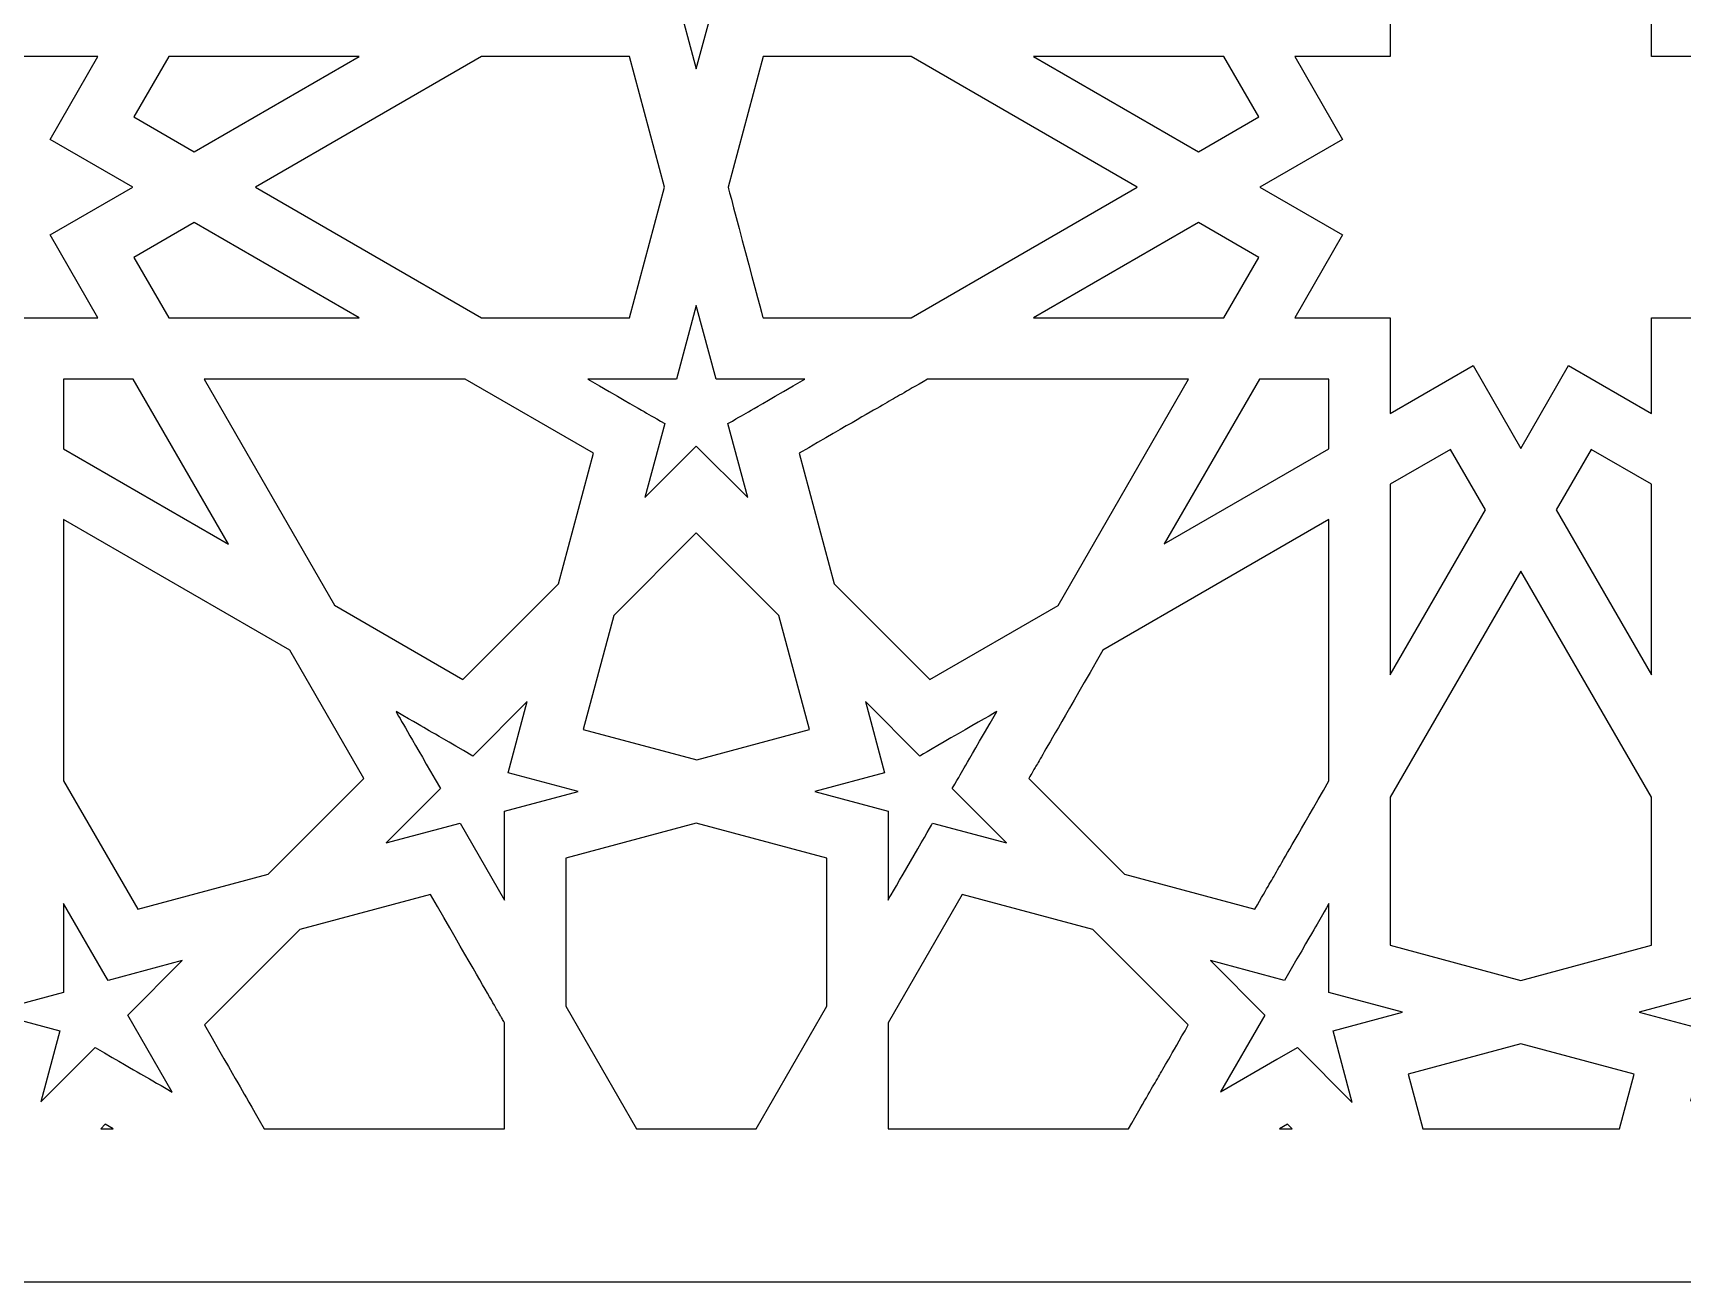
# Model space of a CAD drawing. Header units: millimetres. Extents: x -64 to 64, y -64 to 64.
# Drawn here: x -16.69 to 24.85, y -63.5 to -32.05 of the extents above; entities that cross this region are included whole.
import ezdxf

# ---------------------------------------------------------------- set-up
doc = ezdxf.new("R2010")
doc.units = ezdxf.units.MM
doc.header["$MEASUREMENT"] = 0
doc.layers.add('layer 1', color=7, linetype='Continuous')

msp = doc.modelspace()

# ---------------------------------------------------------------- linework, layer by layer
at = {"layer": 'layer 1', "color": 250}
for points, knots in [([(63.5, 63.5004), (63.5, 63.5004), (-63.5, 63.5004), (-63.5, 63.5004), (-63.5, 63.5004), (-63.5, 63.5004), (-63.5, -63.5), (-63.5, -63.5), (-63.5, -63.5), (-63.5, -63.5), (63.5, -63.5), (63.5, -63.5), (63.5, -63.5), (63.5, -57.5078), (63.5, 58.6684), (63.5, 63.5004)], [0, 0, 0, 0, 0.2, 0.2, 0.2, 0.2, 0.4, 0.4, 0.4, 0.4, 0.6, 0.6, 0.6, 0.6, 1, 1, 1, 1]), ([(-0.7715, -29.9825), (-0.7715, -29.9825), (-1.2693, -28.1379), (-1.2693, -28.1379), (-1.2693, -28.1379), (-1.2693, -28.1379), (0.0155, -29.4192), (0.0155, -29.4192), (0.0155, -29.4192), (0.0155, -29.4192), (1.3159, -28.1189), (1.3159, -28.1189), (1.3159, -28.1189), (1.3159, -28.1189), (0.8181, -29.9825), (0.8181, -29.9825), (0.8181, -29.9825), (1.4721, -30.359), (1.0781, -30.1315), (2.7552, -31.1016), (2.7552, -31.1016), (2.7552, -31.1016), (0.5172, -31.1016), (0.5172, -31.1016), (0.5172, -31.1016), (0.5172, -31.1016), (0.0194, -32.9499), (0.0194, -32.9499), (0.0194, -32.9499), (0.0194, -32.9499), (-0.4748, -31.1016), (-0.4748, -31.1016), (-0.4748, -31.1016), (-0.4748, -31.1016), (-2.7129, -31.1016), (-2.7129, -31.1016), (-2.7129, -31.1016), (-1.0336, -30.1304), (-1.428, -30.3572), (-0.7715, -29.9825)], [0, 0, 0, 0, 0.0909091, 0.0909091, 0.0909091, 0.0909091, 0.1818182, 0.1818182, 0.1818182, 0.1818182, 0.2727273, 0.2727273, 0.2727273, 0.2727273, 0.3636364, 0.3636364, 0.3636364, 0.3636364, 0.4545455, 0.4545455, 0.4545455, 0.4545455, 0.5454545, 0.5454545, 0.5454545, 0.5454545, 0.6363636, 0.6363636, 0.6363636, 0.6363636, 0.7272727, 0.7272727, 0.7272727, 0.7272727, 0.8181818, 0.8181818, 0.8181818, 0.8181818, 1, 1, 1, 1]), ([(-19.5449, -40.4245), (-19.5449, -40.4245), (-20.7486, -42.5118), (-20.7486, -42.5118), (-20.7486, -42.5118), (-20.7486, -42.5118), (-21.9527, -40.4245), (-21.9527, -40.4245), (-21.9527, -40.4245), (-21.9527, -40.4245), (-24.0362, -41.6282), (-24.0362, -41.6282), (-24.0362, -41.6282), (-24.0362, -41.6282), (-24.0362, -39.2243), (-24.0362, -39.2243), (-24.0362, -39.2243), (-24.0362, -39.2243), (-26.4442, -39.2243), (-26.4442, -39.2243), (-26.4442, -39.2243), (-26.4442, -39.2243), (-25.2402, -37.1366), (-25.2402, -37.1366), (-25.2402, -37.1366), (-25.2402, -37.1366), (-27.324, -35.9329), (-27.324, -35.9329), (-27.324, -35.9329), (-27.324, -35.9329), (-25.2402, -34.7289), (-25.2402, -34.7289), (-25.2402, -34.7289), (-25.2402, -34.7289), (-26.4442, -32.645), (-26.4442, -32.645), (-26.4442, -32.645), (-26.4442, -32.645), (-24.0362, -32.645), (-24.0362, -32.645), (-24.0362, -32.645), (-24.0362, -32.645), (-24.0362, -30.2373), (-24.0362, -30.2373), (-24.0362, -30.2373), (-24.0362, -30.2373), (-21.9527, -31.4409), (-21.9527, -31.4409), (-21.9527, -31.4409), (-21.9527, -31.4409), (-20.7486, -29.3575), (-20.7486, -29.3575), (-20.7486, -29.3575), (-20.7486, -29.3575), (-19.5449, -31.4409), (-19.5449, -31.4409), (-19.5449, -31.4409), (-19.5449, -31.4409), (-17.4607, -30.2373), (-17.4607, -30.2373), (-17.4607, -30.2373), (-17.4607, -30.2373), (-17.4607, -32.645), (-17.4607, -32.645), (-17.4607, -32.645), (-17.4607, -32.645), (-15.053, -32.645), (-15.053, -32.645), (-15.053, -32.645), (-15.053, -32.645), (-16.2571, -34.7289), (-16.2571, -34.7289), (-16.2571, -34.7289), (-16.2571, -34.7289), (-14.1736, -35.9329), (-14.1736, -35.9329), (-14.1736, -35.9329), (-14.1736, -35.9329), (-16.2571, -37.1366), (-16.2571, -37.1366), (-16.2571, -37.1366), (-16.2571, -37.1366), (-15.053, -39.2243), (-15.053, -39.2243), (-15.053, -39.2243), (-15.053, -39.2243), (-17.4607, -39.2243), (-17.4607, -39.2243), (-17.4607, -39.2243), (-17.4607, -39.2243), (-17.4607, -41.6282), (-17.4607, -41.6282), (-17.4607, -41.6282), (-17.4607, -41.6282), (-19.5449, -40.4245), (-19.5449, -40.4245)], [0, 0, 0, 0, 0.04, 0.04, 0.04, 0.04, 0.08, 0.08, 0.08, 0.08, 0.12, 0.12, 0.12, 0.12, 0.16, 0.16, 0.16, 0.16, 0.2, 0.2, 0.2, 0.2, 0.24, 0.24, 0.24, 0.24, 0.28, 0.28, 0.28, 0.28, 0.32, 0.32, 0.32, 0.32, 0.36, 0.36, 0.36, 0.36, 0.4, 0.4, 0.4, 0.4, 0.44, 0.44, 0.44, 0.44, 0.48, 0.48, 0.48, 0.48, 0.52, 0.52, 0.52, 0.52, 0.56, 0.56, 0.56, 0.56, 0.6, 0.6, 0.6, 0.6, 0.64, 0.64, 0.64, 0.64, 0.68, 0.68, 0.68, 0.68, 0.72, 0.72, 0.72, 0.72, 0.76, 0.76, 0.76, 0.76, 0.8, 0.8, 0.8, 0.8, 0.84, 0.84, 0.84, 0.84, 0.88, 0.88, 0.88, 0.88, 0.92, 0.92, 0.92, 0.92, 1, 1, 1, 1]), ([(21.995, -40.4245), (21.995, -40.4245), (20.7913, -42.5118), (20.7913, -42.5118), (20.7913, -42.5118), (20.7913, -42.5118), (19.5873, -40.4245), (19.5873, -40.4245), (19.5873, -40.4245), (19.5873, -40.4245), (17.4995, -41.6282), (17.4995, -41.6282), (17.4995, -41.6282), (17.4995, -41.6282), (17.4995, -39.2243), (17.4995, -39.2243), (17.4995, -39.2243), (17.4995, -39.2243), (15.0954, -39.2243), (15.0954, -39.2243), (15.0954, -39.2243), (15.0954, -39.2243), (16.2994, -37.1366), (16.2994, -37.1366), (16.2994, -37.1366), (16.2994, -37.1366), (14.2117, -35.9329), (14.2117, -35.9329), (14.2117, -35.9329), (14.2117, -35.9329), (16.2994, -34.7289), (16.2994, -34.7289), (16.2994, -34.7289), (16.2994, -34.7289), (15.0954, -32.645), (15.0954, -32.645), (15.0954, -32.645), (15.0954, -32.645), (17.4995, -32.645), (17.4995, -32.645), (17.4995, -32.645), (17.4995, -32.645), (17.4995, -30.2373), (17.4995, -30.2373), (17.4995, -30.2373), (17.4995, -30.2373), (19.5873, -31.4409), (19.5873, -31.4409), (19.5873, -31.4409), (19.5873, -31.4409), (20.7913, -29.3575), (20.7913, -29.3575), (20.7913, -29.3575), (20.7913, -29.3575), (21.995, -31.4409), (21.995, -31.4409), (21.995, -31.4409), (21.995, -31.4409), (24.0788, -30.2373), (24.0788, -30.2373), (24.0788, -30.2373), (24.0788, -30.2373), (24.0788, -32.645), (24.0788, -32.645), (24.0788, -32.645), (24.0788, -32.645), (26.4866, -32.645), (26.4866, -32.645), (26.4866, -32.645), (26.4866, -32.645), (25.2825, -34.7289), (25.2825, -34.7289), (25.2825, -34.7289), (25.2825, -34.7289), (27.3664, -35.9329), (27.3664, -35.9329), (27.3664, -35.9329), (27.3664, -35.9329), (25.2825, -37.1366), (25.2825, -37.1366), (25.2825, -37.1366), (25.2825, -37.1366), (26.4866, -39.2243), (26.4866, -39.2243), (26.4866, -39.2243), (26.4866, -39.2243), (24.0788, -39.2243), (24.0788, -39.2243), (24.0788, -39.2243), (24.0788, -39.2243), (24.0788, -41.6282), (24.0788, -41.6282), (24.0788, -41.6282), (24.0788, -41.6282), (21.995, -40.4245), (21.995, -40.4245)], [0, 0, 0, 0, 0.04, 0.04, 0.04, 0.04, 0.08, 0.08, 0.08, 0.08, 0.12, 0.12, 0.12, 0.12, 0.16, 0.16, 0.16, 0.16, 0.2, 0.2, 0.2, 0.2, 0.24, 0.24, 0.24, 0.24, 0.28, 0.28, 0.28, 0.28, 0.32, 0.32, 0.32, 0.32, 0.36, 0.36, 0.36, 0.36, 0.4, 0.4, 0.4, 0.4, 0.44, 0.44, 0.44, 0.44, 0.48, 0.48, 0.48, 0.48, 0.52, 0.52, 0.52, 0.52, 0.56, 0.56, 0.56, 0.56, 0.6, 0.6, 0.6, 0.6, 0.64, 0.64, 0.64, 0.64, 0.68, 0.68, 0.68, 0.68, 0.72, 0.72, 0.72, 0.72, 0.76, 0.76, 0.76, 0.76, 0.8, 0.8, 0.8, 0.8, 0.84, 0.84, 0.84, 0.84, 0.88, 0.88, 0.88, 0.88, 0.92, 0.92, 0.92, 0.92, 1, 1, 1, 1]), ([(-8.4737, -32.645), (-8.4737, -32.645), (-12.6298, -35.0415), (-12.6298, -35.0415), (-12.6298, -35.0415), (-12.6298, -35.0415), (-14.1464, -34.1654), (-14.1464, -34.1654), (-14.1464, -34.1654), (-14.1464, -34.1654), (-13.2704, -32.645), (-13.2704, -32.645), (-13.2704, -32.645), (-13.2704, -32.645), (-8.4737, -32.645), (-8.4737, -32.645)], [0, 0, 0, 0, 0.2, 0.2, 0.2, 0.2, 0.4, 0.4, 0.4, 0.4, 0.6, 0.6, 0.6, 0.6, 1, 1, 1, 1]), ([(-11.0825, -35.9329), (-11.0825, -35.9329), (-5.3869, -32.645), (-5.3869, -32.645), (-5.3869, -32.645), (-5.3869, -32.645), (-1.6595, -32.645), (-1.6595, -32.645), (-1.6595, -32.645), (-1.6595, -32.645), (-0.7796, -35.9329), (-0.7796, -35.9329), (-0.7796, -35.9329), (-0.7796, -35.9329), (-1.6595, -39.2243), (-1.6595, -39.2243), (-1.6595, -39.2243), (-1.6595, -39.2243), (-5.3869, -39.2243), (-5.3869, -39.2243), (-5.3869, -39.2243), (-5.3869, -39.2243), (-11.0825, -35.9329), (-11.0825, -35.9329)], [0, 0, 0, 0, 0.1428571, 0.1428571, 0.1428571, 0.1428571, 0.2857143, 0.2857143, 0.2857143, 0.2857143, 0.4285714, 0.4285714, 0.4285714, 0.4285714, 0.5714286, 0.5714286, 0.5714286, 0.5714286, 0.7142857, 0.7142857, 0.7142857, 0.7142857, 1, 1, 1, 1]), ([(1.7018, -39.2243), (1.7, -39.2187), (0.822, -35.9388), (0.822, -35.9329), (0.822, -35.9329), (0.822, -35.9329), (1.7018, -32.645), (1.7018, -32.645), (1.7018, -32.645), (1.7018, -32.645), (5.4293, -32.645), (5.4293, -32.645), (5.4293, -32.645), (5.4293, -32.645), (11.1248, -35.9329), (11.1248, -35.9329), (11.1248, -35.9329), (11.1248, -35.9329), (5.4293, -39.2243), (5.4293, -39.2243), (5.4293, -39.2243), (5.4293, -39.2243), (1.7018, -39.2243), (1.7018, -39.2243)], [0, 0, 0, 0, 0.1428571, 0.1428571, 0.1428571, 0.1428571, 0.2857143, 0.2857143, 0.2857143, 0.2857143, 0.4285714, 0.4285714, 0.4285714, 0.4285714, 0.5714286, 0.5714286, 0.5714286, 0.5714286, 0.7142857, 0.7142857, 0.7142857, 0.7142857, 1, 1, 1, 1]), ([(12.6683, -35.0415), (12.6683, -35.0415), (8.5164, -32.645), (8.5164, -32.645), (8.5164, -32.645), (8.5164, -32.645), (13.3128, -32.645), (13.3128, -32.645), (13.3128, -32.645), (13.3128, -32.645), (14.1887, -34.1654), (14.1887, -34.1654), (14.1887, -34.1654), (14.1887, -34.1654), (12.6683, -35.0415), (12.6683, -35.0415)], [0, 0, 0, 0, 0.2, 0.2, 0.2, 0.2, 0.4, 0.4, 0.4, 0.4, 0.6, 0.6, 0.6, 0.6, 1, 1, 1, 1]), ([(-14.1464, -37.7038), (-14.1464, -37.7038), (-12.6298, -36.8239), (-12.6298, -36.8239), (-12.6298, -36.8239), (-12.6298, -36.8239), (-8.4737, -39.2243), (-8.4737, -39.2243), (-8.4737, -39.2243), (-8.4737, -39.2243), (-13.2704, -39.2243), (-13.2704, -39.2243), (-13.2704, -39.2243), (-13.2704, -39.2243), (-14.1464, -37.7038), (-14.1464, -37.7038)], [0, 0, 0, 0, 0.2, 0.2, 0.2, 0.2, 0.4, 0.4, 0.4, 0.4, 0.6, 0.6, 0.6, 0.6, 1, 1, 1, 1]), ([(12.6683, -36.8239), (12.6683, -36.8239), (14.1887, -37.7038), (14.1887, -37.7038), (14.1887, -37.7038), (14.1887, -37.7038), (13.3128, -39.2243), (13.3128, -39.2243), (13.3128, -39.2243), (13.3128, -39.2243), (8.5164, -39.2243), (8.5164, -39.2243), (8.5164, -39.2243), (8.5164, -39.2243), (12.6683, -36.8239), (12.6683, -36.8239)], [0, 0, 0, 0, 0.2, 0.2, 0.2, 0.2, 0.4, 0.4, 0.4, 0.4, 0.6, 0.6, 0.6, 0.6, 1, 1, 1, 1]), ([(1.3159, -43.7469), (1.3159, -43.7469), (0.0194, -42.4539), (0.0194, -42.4539), (0.0194, -42.4539), (0.0194, -42.4539), (-1.2735, -43.7469), (-1.2735, -43.7469), (-1.2735, -43.7469), (-1.2735, -43.7469), (-0.7715, -41.8867), (-0.7715, -41.8867), (-0.7715, -41.8867), (-1.4316, -41.505), (-1.0361, -41.7329), (-2.7129, -40.7677), (-2.7129, -40.7677), (-2.7129, -40.7677), (-0.4748, -40.7677), (-0.4748, -40.7677), (-0.4748, -40.7677), (-0.4748, -40.7677), (0.0194, -38.9157), (0.0194, -38.9157), (0.0194, -38.9157), (0.0194, -38.9157), (0.5172, -40.7677), (0.5172, -40.7677), (0.5172, -40.7677), (0.5172, -40.7677), (2.7552, -40.7677), (2.7552, -40.7677), (2.7552, -40.7677), (1.0767, -41.734), (1.47, -41.5068), (0.8181, -41.8867), (0.8181, -41.8867), (0.8181, -41.8867), (1.3159, -43.7469), (1.3159, -43.7469)], [0, 0, 0, 0, 0.0909091, 0.0909091, 0.0909091, 0.0909091, 0.1818182, 0.1818182, 0.1818182, 0.1818182, 0.2727273, 0.2727273, 0.2727273, 0.2727273, 0.3636364, 0.3636364, 0.3636364, 0.3636364, 0.4545455, 0.4545455, 0.4545455, 0.4545455, 0.5454545, 0.5454545, 0.5454545, 0.5454545, 0.6363636, 0.6363636, 0.6363636, 0.6363636, 0.7272727, 0.7272727, 0.7272727, 0.7272727, 0.8181818, 0.8181818, 0.8181818, 0.8181818, 1, 1, 1, 1]), ([(-11.7616, -44.9199), (-11.7616, -44.9199), (-15.9173, -42.5196), (-15.9173, -42.5196), (-15.9173, -42.5196), (-15.9173, -42.5196), (-15.9173, -40.7677), (-15.9173, -40.7677), (-15.9173, -40.7677), (-15.9173, -40.7677), (-14.1616, -40.7677), (-14.1616, -40.7677), (-14.1616, -40.7677), (-14.1616, -40.7677), (-11.7616, -44.9199), (-11.7616, -44.9199)], [0, 0, 0, 0, 0.2, 0.2, 0.2, 0.2, 0.4, 0.4, 0.4, 0.4, 0.6, 0.6, 0.6, 0.6, 1, 1, 1, 1]), ([(-9.0911, -46.4595), (-9.0911, -46.4595), (-12.379, -40.7677), (-12.379, -40.7677), (-12.379, -40.7677), (-12.379, -40.7677), (-5.7997, -40.7677), (-5.7997, -40.7677), (-5.7997, -40.7677), (-5.7997, -40.7677), (-2.57, -42.6314), (-2.57, -42.6314), (-2.57, -42.6314), (-2.57, -42.6314), (-3.4537, -45.9192), (-3.4537, -45.9192), (-3.4537, -45.9192), (-3.4537, -45.9192), (-5.8614, -48.327), (-5.8614, -48.327), (-5.8614, -48.327), (-5.8614, -48.327), (-9.0911, -46.4595), (-9.0911, -46.4595)], [0, 0, 0, 0, 0.1428571, 0.1428571, 0.1428571, 0.1428571, 0.2857143, 0.2857143, 0.2857143, 0.2857143, 0.4285714, 0.4285714, 0.4285714, 0.4285714, 0.5714286, 0.5714286, 0.5714286, 0.5714286, 0.7142857, 0.7142857, 0.7142857, 0.7142857, 1, 1, 1, 1]), ([(2.6123, -42.6314), (5.2906, -41.0841), (4.6112, -41.4778), (5.842, -40.7677), (5.842, -40.7677), (5.842, -40.7677), (12.4213, -40.7677), (12.4213, -40.7677), (12.4213, -40.7677), (12.4213, -40.7677), (9.1338, -46.4633), (9.1338, -46.4633), (9.1338, -46.4633), (9.1338, -46.4633), (5.9041, -48.327), (5.9041, -48.327), (5.9041, -48.327), (5.9041, -48.327), (3.496, -45.9192), (3.496, -45.9192), (3.496, -45.9192), (3.496, -45.9192), (2.6123, -42.6314), (2.6123, -42.6314)], [0, 0, 0, 0, 0.1428571, 0.1428571, 0.1428571, 0.1428571, 0.2857143, 0.2857143, 0.2857143, 0.2857143, 0.4285714, 0.4285714, 0.4285714, 0.4285714, 0.5714286, 0.5714286, 0.5714286, 0.5714286, 0.7142857, 0.7142857, 0.7142857, 0.7142857, 1, 1, 1, 1]), ([(11.8078, -44.9161), (11.8078, -44.9161), (14.2042, -40.7677), (14.2042, -40.7677), (14.2042, -40.7677), (14.2042, -40.7677), (15.9561, -40.7677), (15.9561, -40.7677), (15.9561, -40.7677), (15.9561, -40.7677), (15.9561, -42.5196), (15.9561, -42.5196), (15.9561, -42.5196), (15.9561, -42.5196), (11.8078, -44.9161), (11.8078, -44.9161)], [0, 0, 0, 0, 0.2, 0.2, 0.2, 0.2, 0.4, 0.4, 0.4, 0.4, 0.6, 0.6, 0.6, 0.6, 1, 1, 1, 1]), ([(17.4995, -48.2075), (17.4995, -48.2075), (17.4995, -43.4111), (17.4995, -43.4111), (17.4995, -43.4111), (17.4995, -43.4111), (19.02, -42.5351), (19.02, -42.5351), (19.02, -42.5351), (19.02, -42.5351), (19.8998, -44.0552), (19.8998, -44.0552), (19.8998, -44.0552), (19.8998, -44.0552), (17.4995, -48.2075), (17.4995, -48.2075)], [0, 0, 0, 0, 0.2, 0.2, 0.2, 0.2, 0.4, 0.4, 0.4, 0.4, 0.6, 0.6, 0.6, 0.6, 1, 1, 1, 1]), ([(21.6824, -44.0552), (21.6824, -44.0552), (22.5584, -42.5351), (22.5584, -42.5351), (22.5584, -42.5351), (22.5584, -42.5351), (24.0788, -43.4111), (24.0788, -43.4111), (24.0788, -43.4111), (24.0788, -43.4111), (24.0788, -48.2075), (24.0788, -48.2075), (24.0788, -48.2075), (24.0788, -48.2075), (21.6824, -44.0552), (21.6824, -44.0552)], [0, 0, 0, 0, 0.2, 0.2, 0.2, 0.2, 0.4, 0.4, 0.4, 0.4, 0.6, 0.6, 0.6, 0.6, 1, 1, 1, 1]), ([(-15.9173, -44.3025), (-15.9173, -44.3025), (-10.2182, -47.5901), (-10.2182, -47.5901), (-10.2182, -47.5901), (-10.2182, -47.5901), (-8.3545, -50.8201), (-8.3545, -50.8201), (-8.3545, -50.8201), (-8.3545, -50.8201), (-10.7622, -53.2278), (-10.7622, -53.2278), (-10.7622, -53.2278), (-10.7622, -53.2278), (-14.0497, -54.1116), (-14.0497, -54.1116), (-14.0497, -54.1116), (-14.0497, -54.1116), (-15.9173, -50.8776), (-15.9173, -50.8776), (-15.9173, -50.8776), (-15.9173, -50.8776), (-15.9173, -44.3025), (-15.9173, -44.3025)], [0, 0, 0, 0, 0.1428571, 0.1428571, 0.1428571, 0.1428571, 0.2857143, 0.2857143, 0.2857143, 0.2857143, 0.4285714, 0.4285714, 0.4285714, 0.4285714, 0.5714286, 0.5714286, 0.5714286, 0.5714286, 0.7142857, 0.7142857, 0.7142857, 0.7142857, 1, 1, 1, 1]), ([(10.2644, -47.5901), (10.2644, -47.5901), (15.9561, -44.3025), (15.9561, -44.3025), (15.9561, -44.3025), (15.9561, -44.3025), (15.9561, -50.8815), (15.9561, -50.8815), (15.9561, -50.8815), (14.3933, -53.589), (14.7821, -52.9153), (14.0921, -54.1116), (14.0921, -54.1116), (14.0921, -54.1116), (10.8045, -53.2278), (10.8045, -53.2278), (10.8045, -53.2278), (10.8045, -53.2278), (8.3968, -50.8201), (8.3968, -50.8201), (8.3968, -50.8201), (8.7129, -50.2758), (8.3891, -50.8391), (10.2644, -47.5901)], [0, 0, 0, 0, 0.1428571, 0.1428571, 0.1428571, 0.1428571, 0.2857143, 0.2857143, 0.2857143, 0.2857143, 0.4285714, 0.4285714, 0.4285714, 0.4285714, 0.5714286, 0.5714286, 0.5714286, 0.5714286, 0.7142857, 0.7142857, 0.7142857, 0.7142857, 1, 1, 1, 1]), ([(-2.0567, -46.7141), (-2.0567, -46.7141), (0.0194, -44.6341), (0.0194, -44.6341), (0.0194, -44.6341), (0.0194, -44.6341), (2.0994, -46.718), (2.0994, -46.718), (2.0994, -46.718), (2.0994, -46.718), (2.8709, -49.5888), (2.8709, -49.5888), (2.8709, -49.5888), (2.8709, -49.5888), (0.0307, -50.3491), (0.0307, -50.3491), (0.0307, -50.3491), (0.0307, -50.3491), (-2.8286, -49.585), (-2.8286, -49.585), (-2.8286, -49.585), (-2.8286, -49.585), (-2.0567, -46.7141), (-2.0567, -46.7141)], [0, 0, 0, 0, 0.1428571, 0.1428571, 0.1428571, 0.1428571, 0.2857143, 0.2857143, 0.2857143, 0.2857143, 0.4285714, 0.4285714, 0.4285714, 0.4285714, 0.5714286, 0.5714286, 0.5714286, 0.5714286, 0.7142857, 0.7142857, 0.7142857, 0.7142857, 1, 1, 1, 1]), ([(20.7913, -45.599), (20.7913, -45.599), (24.0788, -51.2946), (24.0788, -51.2946), (24.0788, -51.2946), (24.0788, -51.2946), (24.0788, -55.022), (24.0788, -55.022), (24.0788, -55.022), (24.0788, -55.022), (20.7913, -55.9058), (20.7913, -55.9058), (20.7913, -55.9058), (20.7913, -55.9058), (17.4995, -55.022), (17.4995, -55.022), (17.4995, -55.022), (17.4995, -55.022), (17.4995, -51.2946), (17.4995, -51.2946), (17.4995, -51.2946), (17.4995, -51.2946), (20.7913, -45.599), (20.7913, -45.599)], [0, 0, 0, 0, 0.1428571, 0.1428571, 0.1428571, 0.1428571, 0.2857143, 0.2857143, 0.2857143, 0.2857143, 0.4285714, 0.4285714, 0.4285714, 0.4285714, 0.5714286, 0.5714286, 0.5714286, 0.5714286, 0.7142857, 0.7142857, 0.7142857, 0.7142857, 1, 1, 1, 1]), ([(-4.8119, -51.6456), (-4.8119, -51.6456), (-4.8119, -53.8836), (-4.8119, -53.8836), (-4.8119, -53.8836), (-4.8119, -53.8836), (-5.9309, -51.9427), (-5.9309, -51.9427), (-5.9309, -51.9427), (-5.9309, -51.9427), (-7.7946, -52.4447), (-7.7946, -52.4447), (-7.7946, -52.4447), (-7.7946, -52.4447), (-6.4248, -51.0745), (-6.4248, -51.0745), (-6.4248, -51.0745), (-7.1455, -49.8299), (-7.3826, -49.4174), (-7.5438, -49.1374), (-7.5438, -49.1374), (-6.5327, -49.7202), (-6.973, -49.4654), (-5.6067, -50.2564), (-5.6067, -50.2564), (-5.6067, -50.2564), (-4.2369, -48.8866), (-4.2369, -48.8866), (-4.2369, -48.8866), (-4.2369, -48.8866), (-4.7195, -50.6772), (-4.7195, -50.6772), (-4.7195, -50.6772), (-4.7195, -50.6772), (-2.9598, -51.1478), (-2.9598, -51.1478), (-2.9598, -51.1478), (-2.9598, -51.1478), (-4.8119, -51.6456), (-4.8119, -51.6456)], [0, 0, 0, 0, 0.0909091, 0.0909091, 0.0909091, 0.0909091, 0.1818182, 0.1818182, 0.1818182, 0.1818182, 0.2727273, 0.2727273, 0.2727273, 0.2727273, 0.3636364, 0.3636364, 0.3636364, 0.3636364, 0.4545455, 0.4545455, 0.4545455, 0.4545455, 0.5454545, 0.5454545, 0.5454545, 0.5454545, 0.6363636, 0.6363636, 0.6363636, 0.6363636, 0.7272727, 0.7272727, 0.7272727, 0.7272727, 0.8181818, 0.8181818, 0.8181818, 0.8181818, 1, 1, 1, 1]), ([(3.0099, -51.1517), (3.0099, -51.1517), (4.7618, -50.6811), (4.7618, -50.6811), (4.7618, -50.6811), (4.7618, -50.6811), (4.2795, -48.8866), (4.2795, -48.8866), (4.2795, -48.8866), (4.2795, -48.8866), (5.6494, -50.2564), (5.6494, -50.2564), (5.6494, -50.2564), (5.6797, -50.2387), (7.5431, -49.1617), (7.5865, -49.1374), (7.5865, -49.1374), (6.6209, -50.8099), (6.8492, -50.4147), (6.4675, -51.0745), (6.4675, -51.0745), (6.4675, -51.0745), (7.837, -52.4447), (7.837, -52.4447), (7.837, -52.4447), (7.837, -52.4447), (5.9732, -51.9465), (5.9732, -51.9465), (5.9732, -51.9465), (5.86, -52.1442), (4.9685, -53.6804), (4.8503, -53.8836), (4.8503, -53.8836), (4.8503, -53.8836), (4.8503, -51.6417), (4.8503, -51.6417), (4.8503, -51.6417), (4.8503, -51.6417), (3.0099, -51.1517), (3.0099, -51.1517)], [0, 0, 0, 0, 0.0909091, 0.0909091, 0.0909091, 0.0909091, 0.1818182, 0.1818182, 0.1818182, 0.1818182, 0.2727273, 0.2727273, 0.2727273, 0.2727273, 0.3636364, 0.3636364, 0.3636364, 0.3636364, 0.4545455, 0.4545455, 0.4545455, 0.4545455, 0.5454545, 0.5454545, 0.5454545, 0.5454545, 0.6363636, 0.6363636, 0.6363636, 0.6363636, 0.7272727, 0.7272727, 0.7272727, 0.7272727, 0.8181818, 0.8181818, 0.8181818, 0.8181818, 1, 1, 1, 1]), ([(3.3069, -56.558), (3.3069, -56.558), (1.5282, -59.6409), (1.5282, -59.6409), (1.5282, -59.6409), (1.5282, -59.6409), (-1.4894, -59.6409), (-1.4894, -59.6409), (-1.4894, -59.6409), (-1.4894, -59.6409), (-3.2685, -56.558), (-3.2685, -56.558), (-3.2685, -56.558), (-3.2685, -56.558), (-3.2685, -52.8303), (-3.2685, -52.8303), (-3.2685, -52.8303), (-3.2685, -52.8303), (0.0194, -51.9465), (0.0194, -51.9465), (0.0194, -51.9465), (0.0194, -51.9465), (3.3069, -52.8264), (3.3069, -52.8264), (3.3069, -52.8264), (3.3069, -52.8264), (3.3069, -56.558), (3.3069, -56.558)], [0, 0, 0, 0, 0.125, 0.125, 0.125, 0.125, 0.25, 0.25, 0.25, 0.25, 0.375, 0.375, 0.375, 0.375, 0.5, 0.5, 0.5, 0.5, 0.625, 0.625, 0.625, 0.625, 0.75, 0.75, 0.75, 0.75, 1, 1, 1, 1]), ([(-13.1815, -58.7188), (-14.0624, -58.2079), (-13.7887, -58.3682), (-15.1225, -57.5959), (-15.1225, -57.5959), (-15.1225, -57.5959), (-16.4885, -58.9618), (-16.4885, -58.9618), (-16.4885, -58.9618), (-16.4885, -58.9618), (-16.0101, -57.1754), (-16.0101, -57.1754), (-16.0101, -57.1754), (-16.0101, -57.1754), (-17.7698, -56.7045), (-17.7698, -56.7045), (-17.7698, -56.7045), (-17.7698, -56.7045), (-15.9173, -56.2067), (-15.9173, -56.2067), (-15.9173, -56.2067), (-15.9173, -56.2067), (-15.9173, -53.9687), (-15.9173, -53.9687), (-15.9173, -53.9687), (-15.9173, -53.9687), (-14.8717, -55.7823), (-14.8717, -55.7823), (-14.8717, -55.7823), (-14.8717, -55.7823), (-14.8678, -55.7823), (-14.8678, -55.7823), (-14.8678, -55.7823), (-14.8678, -55.7823), (-14.7944, -55.9058), (-14.7944, -55.9058), (-14.7944, -55.9058), (-14.7944, -55.9058), (-12.9346, -55.408), (-12.9346, -55.408), (-12.9346, -55.408), (-12.9346, -55.408), (-14.3006, -56.7778), (-14.3006, -56.7778), (-14.3006, -56.7778), (-14.3006, -56.7778), (-13.1815, -58.7188), (-13.1815, -58.7188)], [0, 0, 0, 0, 0.0769231, 0.0769231, 0.0769231, 0.0769231, 0.1538462, 0.1538462, 0.1538462, 0.1538462, 0.2307692, 0.2307692, 0.2307692, 0.2307692, 0.3076923, 0.3076923, 0.3076923, 0.3076923, 0.3846154, 0.3846154, 0.3846154, 0.3846154, 0.4615385, 0.4615385, 0.4615385, 0.4615385, 0.5384615, 0.5384615, 0.5384615, 0.5384615, 0.6153846, 0.6153846, 0.6153846, 0.6153846, 0.6923077, 0.6923077, 0.6923077, 0.6923077, 0.7692308, 0.7692308, 0.7692308, 0.7692308, 0.8461538, 0.8461538, 0.8461538, 0.8461538, 1, 1, 1, 1]), ([(-4.8119, -59.6409), (-4.8119, -59.6409), (-10.8663, -59.6409), (-10.8663, -59.6409), (-10.8663, -59.6409), (-11.5909, -58.3815), (-11.2561, -58.963), (-12.3712, -57.0286), (-12.3712, -57.0286), (-12.3712, -57.0286), (-9.9635, -54.6245), (-9.9635, -54.6245), (-9.9635, -54.6245), (-9.9635, -54.6245), (-6.6756, -53.7411), (-6.6756, -53.7411), (-6.6756, -53.7411), (-4.7547, -57.0682), (-5.0207, -56.6068), (-4.8119, -56.9709), (-4.8119, -56.9709), (-4.8119, -56.9709), (-4.8119, -59.6409), (-4.8119, -59.6409)], [0, 0, 0, 0, 0.1428571, 0.1428571, 0.1428571, 0.1428571, 0.2857143, 0.2857143, 0.2857143, 0.2857143, 0.4285714, 0.4285714, 0.4285714, 0.4285714, 0.5714286, 0.5714286, 0.5714286, 0.5714286, 0.7142857, 0.7142857, 0.7142857, 0.7142857, 1, 1, 1, 1]), ([(10.9086, -59.6409), (10.9086, -59.6409), (4.8503, -59.6409), (4.8503, -59.6409), (4.8503, -59.6409), (4.8503, -59.6409), (4.8503, -56.9747), (4.8503, -56.9747), (4.8503, -56.9747), (4.8503, -56.9747), (6.7179, -53.7411), (6.7179, -53.7411), (6.7179, -53.7411), (6.7179, -53.7411), (10.0058, -54.6245), (10.0058, -54.6245), (10.0058, -54.6245), (10.0058, -54.6245), (12.4139, -57.0286), (12.4139, -57.0286), (12.4139, -57.0286), (11.4903, -58.6341), (11.8336, -58.0383), (10.9086, -59.6409)], [0, 0, 0, 0, 0.1428571, 0.1428571, 0.1428571, 0.1428571, 0.2857143, 0.2857143, 0.2857143, 0.2857143, 0.4285714, 0.4285714, 0.4285714, 0.4285714, 0.5714286, 0.5714286, 0.5714286, 0.5714286, 0.7142857, 0.7142857, 0.7142857, 0.7142857, 1, 1, 1, 1]), ([(16.0602, -57.1715), (16.0602, -57.1715), (16.5425, -58.9774), (16.5425, -58.9774), (16.5425, -58.9774), (16.5425, -58.9774), (15.1613, -57.5959), (15.1613, -57.5959), (15.1613, -57.5959), (15.1613, -57.5959), (14.6519, -57.8929), (14.6519, -57.8929), (14.6519, -57.8929), (14.6519, -57.8929), (14.648, -57.8929), (14.648, -57.8929), (14.648, -57.8929), (14.648, -57.8929), (13.2239, -58.7149), (13.2239, -58.7149), (13.2239, -58.7149), (13.2239, -58.7149), (14.3432, -56.7778), (14.3432, -56.7778), (14.3432, -56.7778), (14.3432, -56.7778), (12.9731, -55.408), (12.9731, -55.408), (12.9731, -55.408), (12.9731, -55.408), (14.8371, -55.9058), (14.8371, -55.9058), (14.8371, -55.9058), (15.814, -54.2201), (15.572, -54.6396), (15.9561, -53.9687), (15.9561, -53.9687), (15.9561, -53.9687), (15.9561, -56.2067), (15.9561, -56.2067), (15.9561, -56.2067), (15.9561, -56.2067), (17.8082, -56.7045), (17.8082, -56.7045), (17.8082, -56.7045), (17.8082, -56.7045), (16.0602, -57.1715), (16.0602, -57.1715)], [0, 0, 0, 0, 0.0769231, 0.0769231, 0.0769231, 0.0769231, 0.1538462, 0.1538462, 0.1538462, 0.1538462, 0.2307692, 0.2307692, 0.2307692, 0.2307692, 0.3076923, 0.3076923, 0.3076923, 0.3076923, 0.3846154, 0.3846154, 0.3846154, 0.3846154, 0.4615385, 0.4615385, 0.4615385, 0.4615385, 0.5384615, 0.5384615, 0.5384615, 0.5384615, 0.6153846, 0.6153846, 0.6153846, 0.6153846, 0.6923077, 0.6923077, 0.6923077, 0.6923077, 0.7692308, 0.7692308, 0.7692308, 0.7692308, 0.8461538, 0.8461538, 0.8461538, 0.8461538, 1, 1, 1, 1]), ([(28.358, -58.7188), (27.2937, -58.0979), (27.7947, -58.3931), (26.4174, -57.5959), (26.4174, -57.5959), (26.4174, -57.5959), (25.0627, -58.9503), (25.0627, -58.9503), (25.0627, -58.9503), (25.0627, -58.9503), (25.5372, -57.1754), (25.5372, -57.1754), (25.5372, -57.1754), (25.5372, -57.1754), (23.774, -56.7045), (23.774, -56.7045), (23.774, -56.7045), (23.774, -56.7045), (25.6223, -56.2067), (25.6223, -56.2067), (25.6223, -56.2067), (25.6223, -56.2067), (25.6223, -53.9687), (25.6223, -53.9687), (25.6223, -53.9687), (25.6223, -53.9687), (26.6682, -55.7823), (26.6682, -55.7823), (26.6682, -55.7823), (26.6682, -55.7823), (27.2161, -55.7823), (27.2161, -55.7823), (27.2161, -55.7823), (27.2161, -55.7823), (28.6053, -55.408), (28.6053, -55.408), (28.6053, -55.408), (28.6053, -55.408), (27.239, -56.7778), (27.239, -56.7778), (27.239, -56.7778), (27.239, -56.7778), (28.358, -58.7188), (28.358, -58.7188)], [0, 0, 0, 0, 0.0833333, 0.0833333, 0.0833333, 0.0833333, 0.1666667, 0.1666667, 0.1666667, 0.1666667, 0.25, 0.25, 0.25, 0.25, 0.3333333, 0.3333333, 0.3333333, 0.3333333, 0.4166667, 0.4166667, 0.4166667, 0.4166667, 0.5, 0.5, 0.5, 0.5, 0.5833333, 0.5833333, 0.5833333, 0.5833333, 0.6666667, 0.6666667, 0.6666667, 0.6666667, 0.75, 0.75, 0.75, 0.75, 0.8333333, 0.8333333, 0.8333333, 0.8333333, 1, 1, 1, 1]), ([(23.2798, -59.6409), (23.2798, -59.6409), (18.3176, -59.6409), (18.3176, -59.6409), (18.3176, -59.6409), (18.3176, -59.6409), (17.9511, -58.2633), (17.9511, -58.2633), (17.9511, -58.2633), (17.9511, -58.2633), (20.7913, -57.5032), (20.7913, -57.5032), (20.7913, -57.5032), (20.7913, -57.5032), (23.6467, -58.2672), (23.6467, -58.2672), (23.6467, -58.2672), (23.6467, -58.2672), (23.2798, -59.6409), (23.2798, -59.6409)], [0, 0, 0, 0, 0.1666667, 0.1666667, 0.1666667, 0.1666667, 0.3333333, 0.3333333, 0.3333333, 0.3333333, 0.5, 0.5, 0.5, 0.5, 0.6666667, 0.6666667, 0.6666667, 0.6666667, 1, 1, 1, 1]), ([(-14.9835, -59.6409), (-14.9835, -59.6409), (-14.8678, -59.5252), (-14.8678, -59.5252), (-14.8678, -59.5252), (-14.8678, -59.5252), (-14.6671, -59.6409), (-14.6671, -59.6409), (-14.6671, -59.6409), (-14.6671, -59.6409), (-14.9835, -59.6409), (-14.9835, -59.6409)], [0, 0, 0, 0, 0.25, 0.25, 0.25, 0.25, 0.5, 0.5, 0.5, 0.5, 1, 1, 1, 1]), ([(14.7098, -59.6409), (14.7098, -59.6409), (14.9102, -59.5252), (14.9102, -59.5252), (14.9102, -59.5252), (14.9102, -59.5252), (15.0262, -59.6409), (15.0262, -59.6409), (15.0262, -59.6409), (15.0262, -59.6409), (14.7098, -59.6409), (14.7098, -59.6409)], [0, 0, 0, 0, 0.25, 0.25, 0.25, 0.25, 0.5, 0.5, 0.5, 0.5, 1, 1, 1, 1])]:
    msp.add_open_spline(points, degree=3, knots=knots, dxfattribs=at)

doc.saveas('drawing.dxf')
